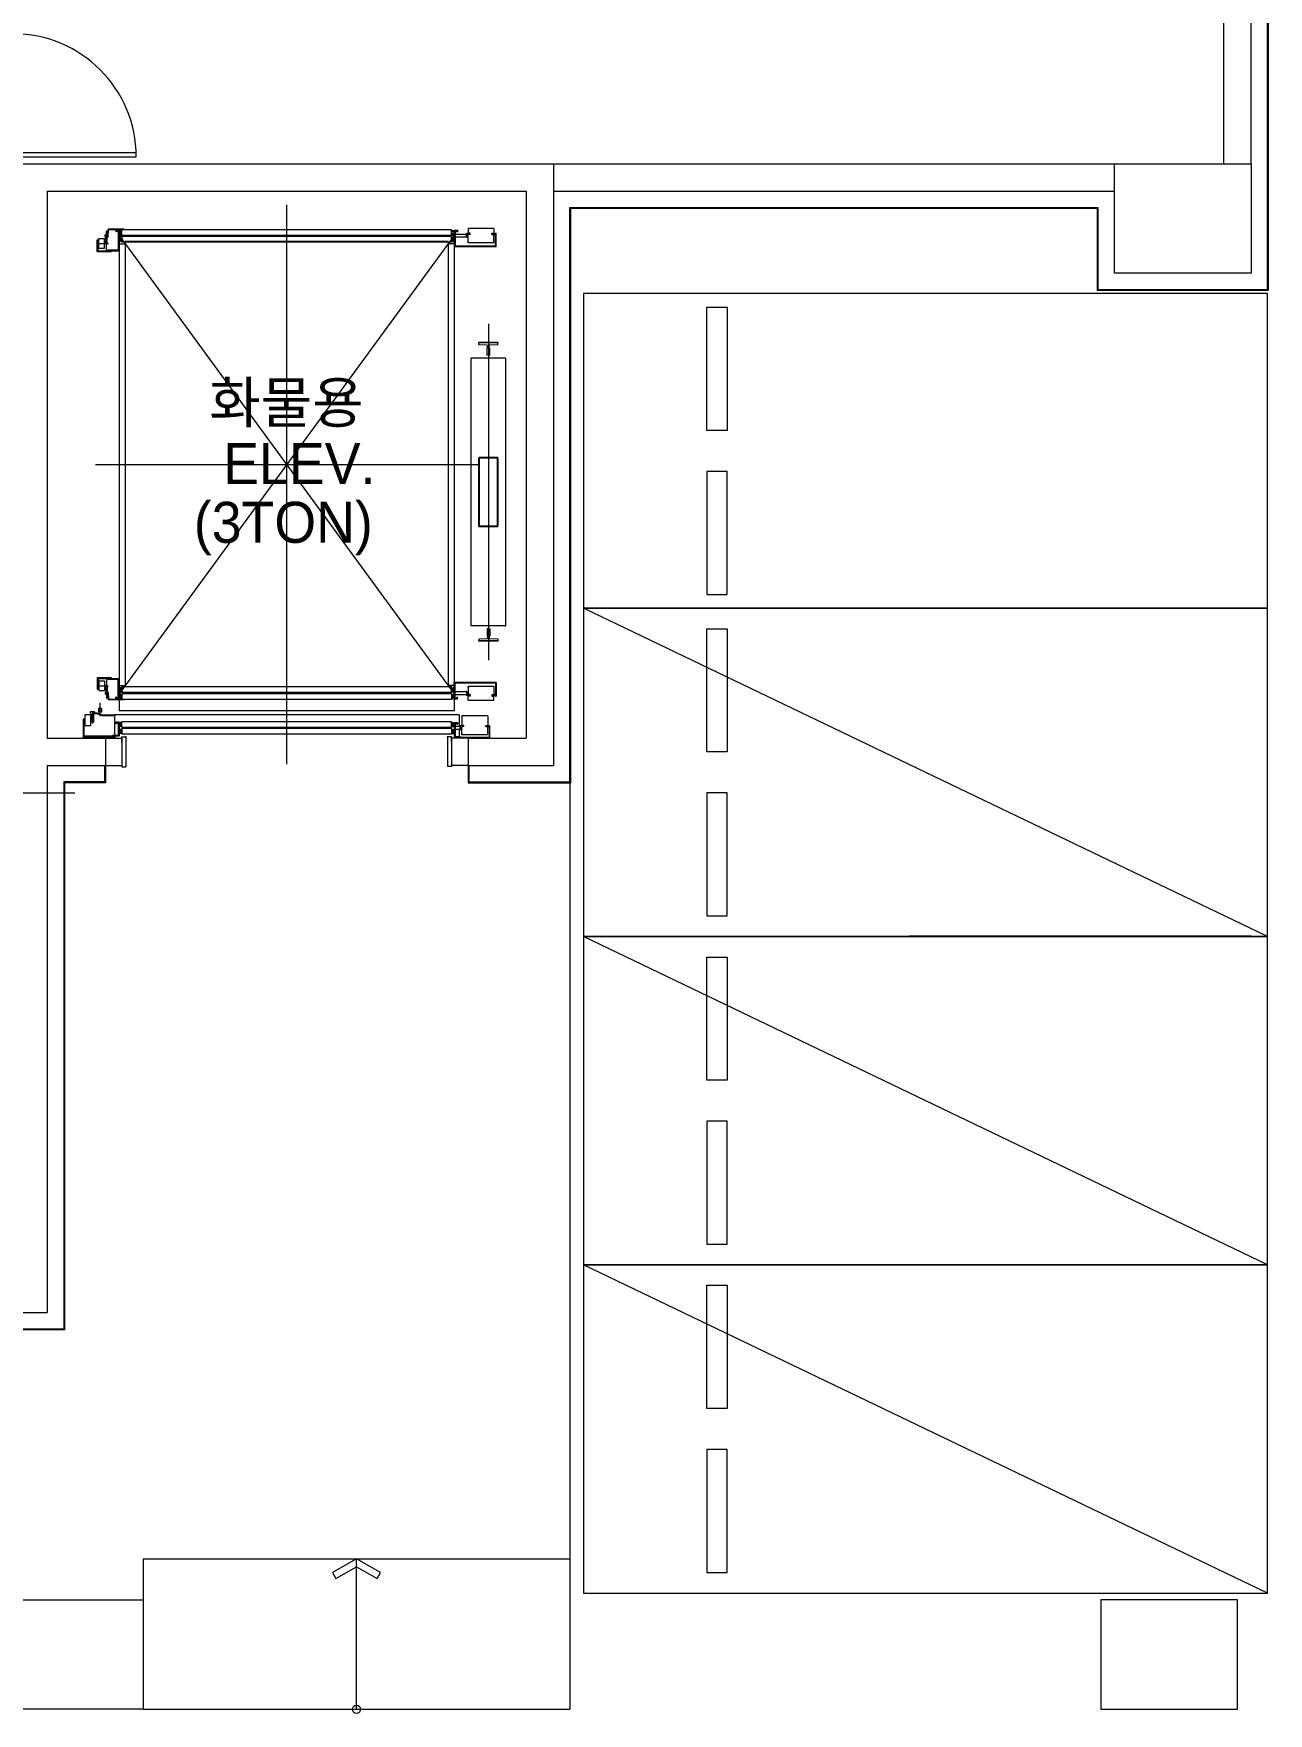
# Model space of a CAD drawing. Header units: millimetres. Extents: x 43806 to 399860, y -65551 to 59129.
# Drawn here: x 174354 to 183380, y 30549 to 42830 of the extents above; entities that cross this region are included whole.
import ezdxf

# ---------------------------------------------------------------- set-up
doc = ezdxf.new("R2010")
doc.units = ezdxf.units.MM
doc.header["$LTSCALE"] = 400
doc.header["$MEASUREMENT"] = 0
doc.linetypes.add('광-XR-PLAN$0$PHANTOM', pattern=[2.5, 1.25, -0.25, 0.25, -0.25, 0.25, -0.25])
doc.layers.add('A', color=8, linetype='CONTINUOUS', lineweight=0)
doc.layers.add('만공차등 배관', color=4, linetype='CONTINUOUS')
doc.styles.add('CS', font='', dxfattribs={"height": 300})
doc.styles.get('CS').set_extended_font_data('HYwulM')

msp = doc.modelspace()

# ---------------------------------------------------------------- linework, layer by layer
at = {"layer": 'A', "ltscale": 2}
for p, q in [((183374, 40959), (183374, 51579)), ((183380, 40953), (183380, 51579)), ((183054, 41879), (183054, 43979)), ((183254, 41879), (183254, 43979)), ((170984, 41879), (178154, 41879)), ((178154, 41879), (178154, 37479)), ((178154, 41879), (182254, 41879)), ((182254, 41879), (183254, 41879)), ((182254, 41079), (182254, 41879)), ((183254, 41879), (183254, 41079)), ((174454, 41679), (174454, 37679)), ((174454, 41679), (177954, 41679)), ((177954, 41679), (177954, 37679)), ((178154, 41679), (182254, 41679)), ((178274, 37359), (178274, 41559)), ((178274, 41559), (182134, 41559)), ((178280, 37353), (178280, 41553)), ((178280, 41553), (182128, 41553)), ((182128, 41553), (182128, 40953)), ((182134, 41559), (182134, 40959)), ((183254, 41079), (182254, 41079)), ((182128, 40953), (183380, 40953)), ((182134, 40959), (183374, 40959)), ((183374, 36229), (178374, 38629)), ((174454, 37679), (174879, 37679)), ((174879, 37679), (174879, 37479)), ((177529, 37679), (177954, 37679)), ((177529, 37679), (177529, 37479)), ((174454, 37479), (174454, 33479)), ((174454, 37479), (174879, 37479)), ((174873, 37479), (174873, 37359)), ((174879, 37479), (174879, 37353)), ((177529, 37479), (178154, 37479)), ((177529, 37479), (177529, 37353)), ((177535, 37479), (177535, 37359)), ((174873, 37359), (174574, 37359)), ((174574, 37359), (174574, 33359)), ((174879, 37353), (174580, 37353)), ((174580, 37353), (174580, 33353)), ((177529, 37353), (178280, 37353)), ((177535, 37359), (178274, 37359)), ((178274, 37353), (178274, 30579)), ((183374, 33829), (178374, 36229)), ((183374, 31429), (178374, 33829)), ((171004, 33479), (174454, 33479)), ((174574, 33359), (174254, 33359)), ((174580, 33353), (174254, 33353)), ((175154, 31679), (178274, 31679)), ((175154, 31679), (175154, 31379)), ((174154, 31379), (175154, 31379)), ((175154, 31379), (175154, 30579)), ((183154, 31379), (182154, 31379)), ((182154, 31379), (182154, 30579)), ((183154, 30579), (183154, 31379)), ((175154, 30579), (174154, 30579)), ((175154, 30579), (178274, 30579)), ((182154, 30579), (183154, 30579))]:
    msp.add_line(p, q, dxfattribs=at)
at = {"layer": 'A'}
for p, q in [((175104, 41959), (174204, 41959)), ((174204, 41929), (175104, 41929)), ((175104, 41929), (175104, 41959)), ((176204, 37488), (176204, 41579)), ((174887, 41242), (174887, 41387)), ((174896, 41389), (174899, 41389)), ((174896, 41342), (174896, 41389)), ((174899, 41342), (174899, 41400)), ((175014, 41400), (174899, 41400)), ((174902, 41370), (174902, 41396)), ((174999, 41396), (174902, 41396)), ((174954, 41392), (174954, 41380)), ((174979, 41392), (174954, 41392)), ((174979, 41392), (174979, 41242)), ((174999, 41390), (174984, 41390)), ((174984, 41390), (174984, 41382)), ((177409, 41396), (174999, 41396)), ((174999, 41354), (174999, 41396)), ((175014, 41396), (175014, 41400)), ((177409, 41354), (177409, 41396)), ((177409, 41390), (177423, 41390)), ((177423, 41390), (177423, 41382)), ((177429, 41392), (177429, 41272)), ((177429, 41392), (177453, 41392)), ((177453, 41392), (177453, 41380)), ((177719, 41404), (177529, 41404)), ((177529, 41404), (177529, 41371)), ((177719, 41404), (177719, 41371)), ((174819, 41236), (174819, 41322)), ((174819, 41322), (174825, 41322)), ((174819, 41296), (174900, 41296)), ((174825, 41242), (174825, 41322)), ((174825, 41310), (174831, 41310)), ((174825, 41282), (174831, 41282)), ((174831, 41261), (174831, 41331)), ((174831, 41331), (174873, 41331)), ((174873, 41261), (174873, 41331)), ((174877, 41342), (174877, 41358)), ((174877, 41358), (174896, 41358)), ((174877, 41342), (174899, 41342)), ((174881, 41293), (174881, 41342)), ((174881, 41293), (174892, 41293)), ((174892, 41293), (174892, 41342)), ((174899, 41370), (174902, 41370)), ((174960, 41380), (174954, 41380)), ((174960, 41386), (174960, 41380)), ((174973, 41386), (174960, 41386)), ((174999, 41375), (174970, 41375)), ((174999, 41325), (174970, 41325)), ((174973, 41386), (174973, 41248)), ((174995, 41382), (174979, 41382)), ((174995, 41368), (174979, 41368)), ((177429, 41354), (174979, 41354)), ((177429, 41354), (174979, 38004)), ((174979, 41354), (177429, 38004)), ((174979, 41354), (174979, 37879)), ((174995, 41332), (174979, 41332)), ((174995, 41318), (174979, 41318)), ((174979, 41294), (175024, 41294)), ((174996, 41382), (174984, 41382)), ((174996, 41368), (174984, 41368)), ((174984, 41360), (174984, 41368)), ((174999, 41360), (174984, 41360)), ((174999, 41340), (174984, 41340)), ((174984, 41340), (174984, 41332)), ((174996, 41332), (174984, 41332)), ((174996, 41318), (174984, 41318)), ((174984, 41310), (174984, 41318)), ((174999, 41310), (174984, 41310)), ((174995, 41368), (174995, 41382)), ((174995, 41332), (174995, 41318)), ((174996, 41368), (174996, 41382)), ((174996, 41332), (174996, 41318)), ((174999, 41358), (174999, 41354)), ((177409, 41354), (174999, 41354)), ((177409, 41346), (174999, 41346)), ((174999, 41304), (174999, 41346)), ((174999, 41346), (174999, 41316)), ((177409, 41304), (174999, 41304)), ((177384, 41309), (175024, 41309)), ((175024, 41309), (175024, 38064)), ((177384, 41309), (177384, 38064)), ((177429, 41294), (177384, 41294)), ((177409, 41360), (177423, 41360)), ((177409, 41358), (177409, 41354)), ((177409, 41346), (177409, 41316)), ((177409, 41304), (177409, 41346)), ((177409, 41340), (177423, 41340)), ((177409, 41325), (177438, 41325)), ((177409, 41310), (177423, 41310)), ((177412, 41382), (177423, 41382)), ((177412, 41368), (177412, 41382)), ((177412, 41368), (177423, 41368)), ((177412, 41332), (177423, 41332)), ((177412, 41332), (177412, 41318)), ((177412, 41318), (177423, 41318)), ((177413, 41368), (177413, 41382)), ((177413, 41382), (177429, 41382)), ((177413, 41368), (177429, 41368)), ((177413, 41332), (177429, 41332)), ((177413, 41332), (177413, 41318)), ((177413, 41318), (177429, 41318)), ((177423, 41360), (177423, 41368)), ((177423, 41340), (177423, 41332)), ((177423, 41310), (177423, 41318)), ((177429, 41354), (177429, 37879)), ((177734, 41272), (177429, 41272)), ((177434, 41386), (177434, 41277)), ((177434, 41386), (177448, 41386)), ((177517, 41362), (177434, 41362)), ((177517, 41341), (177434, 41341)), ((177730, 41277), (177434, 41277)), ((177448, 41386), (177448, 41380)), ((177448, 41380), (177453, 41380)), ((177517, 41339), (177517, 41368)), ((177541, 41368), (177517, 41368)), ((177521, 41339), (177517, 41339)), ((177521, 41339), (177521, 41364)), ((177541, 41364), (177521, 41364)), ((177544, 41371), (177529, 41371)), ((177529, 41301), (177529, 41361)), ((177544, 41361), (177529, 41361)), ((177529, 41309), (177529, 41301)), ((177719, 41301), (177529, 41301)), ((177541, 41364), (177541, 41368)), ((177544, 41361), (177544, 41371)), ((177704, 41361), (177704, 41371)), ((177704, 41371), (177719, 41371)), ((177704, 41361), (177719, 41361)), ((177706, 41364), (177706, 41368)), ((177706, 41368), (177730, 41368)), ((177706, 41364), (177727, 41364)), ((177719, 41301), (177719, 41361)), ((177727, 41355), (177727, 41364)), ((177727, 41355), (177730, 41355)), ((177730, 41277), (177730, 41371)), ((177730, 41371), (177734, 41371)), ((177734, 41272), (177734, 41371)), ((174819, 41236), (174924, 41236)), ((174825, 41242), (174979, 41242)), ((174831, 41261), (174873, 41261)), ((174896, 41242), (174896, 41248)), ((174896, 41248), (174973, 41248)), ((178374, 40929), (178374, 38629)), ((183374, 40929), (178374, 40929)), ((183374, 38629), (183374, 40929)), ((179274, 39929), (179274, 40829)), ((179274, 40829), (179424, 40829)), ((179424, 40829), (179424, 39929)), ((177678, 40708), (177678, 38250)), ((177553, 38499), (177553, 40459)), ((177553, 40459), (177803, 40459)), ((177803, 40459), (177803, 38499)), ((179424, 39929), (179274, 39929)), ((174806, 39679), (177601, 39679)), ((179424, 39629), (179274, 39629)), ((179274, 39629), (179274, 38729)), ((179424, 38729), (179424, 39629)), ((179274, 38729), (179424, 38729)), ((178374, 38629), (178374, 36229)), ((183374, 38629), (178374, 38629)), ((178374, 38629), (183374, 38629)), ((183374, 36229), (183374, 38629)), ((177803, 38499), (177553, 38499)), ((179274, 37579), (179274, 38479)), ((179274, 38479), (179424, 38479)), ((179424, 38479), (179424, 37579)), ((174819, 38122), (174924, 38122)), ((174819, 38122), (174819, 38036)), ((174825, 38116), (174825, 38036)), ((174825, 38116), (174979, 38116)), ((174825, 38076), (174831, 38076)), ((174831, 38097), (174831, 38027)), ((174831, 38097), (174873, 38097)), ((174873, 38097), (174873, 38027)), ((174887, 38116), (174887, 37970)), ((174896, 38116), (174896, 38110)), ((174896, 38110), (174973, 38110)), ((174973, 37972), (174973, 38110)), ((174979, 37966), (174979, 38116)), ((177429, 37966), (177429, 38086)), ((177734, 38086), (177429, 38086)), ((177434, 37972), (177434, 38081)), ((177730, 38081), (177434, 38081)), ((177730, 38081), (177730, 37987)), ((177734, 38086), (177734, 37987)), ((174819, 38062), (174900, 38062)), ((174819, 38036), (174825, 38036)), ((174825, 38048), (174831, 38048)), ((174831, 38027), (174873, 38027)), ((174877, 38016), (174877, 38000)), ((174877, 38016), (174899, 38016)), ((174877, 38000), (174896, 38000)), ((174881, 38065), (174881, 38016)), ((174881, 38065), (174892, 38065)), ((174892, 38065), (174892, 38016)), ((174896, 38016), (174896, 37969)), ((174896, 37969), (174899, 37969)), ((174899, 38016), (174899, 37958)), ((174899, 37988), (174902, 37988)), ((175014, 37958), (174899, 37958)), ((174902, 37988), (174902, 37962)), ((174999, 37962), (174902, 37962)), ((174960, 37978), (174954, 37978)), ((174954, 37966), (174954, 37978)), ((174979, 37966), (174954, 37966)), ((174960, 37972), (174960, 37978)), ((174973, 37972), (174960, 37972)), ((174999, 38033), (174970, 38033)), ((174999, 37983), (174970, 37983)), ((174979, 38064), (175024, 38064)), ((174995, 38040), (174979, 38040)), ((174995, 38026), (174979, 38026)), ((174995, 37990), (174979, 37990)), ((174995, 37976), (174979, 37976)), ((174999, 38048), (174984, 38048)), ((174984, 38048), (174984, 38040)), ((174996, 38040), (174984, 38040)), ((174996, 38026), (174984, 38026)), ((174984, 38018), (174984, 38026)), ((174999, 38018), (174984, 38018)), ((174999, 37998), (174984, 37998)), ((174984, 37998), (174984, 37990)), ((174996, 37990), (174984, 37990)), ((174996, 37976), (174984, 37976)), ((174984, 37968), (174984, 37976)), ((174999, 37968), (174984, 37968)), ((174995, 38026), (174995, 38040)), ((174995, 37990), (174995, 37976)), ((174996, 38026), (174996, 38040)), ((174996, 37990), (174996, 37976)), ((177409, 38054), (174999, 38054)), ((174999, 38054), (174999, 38012)), ((174999, 38012), (174999, 38042)), ((177409, 38012), (174999, 38012)), ((177409, 38004), (174999, 38004)), ((174999, 38000), (174999, 38004)), ((174999, 38004), (174999, 37962)), ((177409, 37962), (174999, 37962)), ((175014, 37962), (175014, 37958)), ((177429, 38064), (177384, 38064)), ((177409, 38054), (177409, 38012)), ((177409, 38048), (177423, 38048)), ((177409, 38012), (177409, 38042)), ((177409, 38033), (177438, 38033)), ((177409, 38018), (177423, 38018)), ((177409, 38000), (177409, 38004)), ((177409, 38004), (177409, 37962)), ((177409, 37998), (177423, 37998)), ((177409, 37968), (177423, 37968)), ((177412, 38040), (177423, 38040)), ((177412, 38026), (177412, 38040)), ((177412, 38026), (177423, 38026)), ((177412, 37990), (177412, 37976)), ((177412, 37990), (177423, 37990)), ((177412, 37976), (177423, 37976)), ((177413, 38040), (177429, 38040)), ((177413, 38026), (177413, 38040)), ((177413, 38026), (177429, 38026)), ((177413, 37990), (177413, 37976)), ((177413, 37990), (177429, 37990)), ((177413, 37976), (177429, 37976)), ((177423, 38048), (177423, 38040)), ((177423, 38018), (177423, 38026)), ((177423, 37998), (177423, 37990)), ((177423, 37968), (177423, 37976)), ((177429, 37966), (177453, 37966)), ((177517, 38017), (177434, 38017)), ((177517, 37996), (177434, 37996)), ((177434, 37972), (177448, 37972)), ((177448, 37978), (177453, 37978)), ((177448, 37972), (177448, 37978)), ((177453, 37966), (177453, 37978)), ((177517, 38019), (177517, 37990)), ((177521, 38019), (177517, 38019)), ((177541, 37990), (177517, 37990)), ((177521, 38019), (177521, 37994)), ((177541, 37994), (177521, 37994)), ((177719, 38057), (177529, 38057)), ((177529, 38057), (177529, 37997)), ((177529, 38049), (177529, 38057)), ((177544, 37997), (177529, 37997)), ((177544, 37987), (177529, 37987)), ((177529, 37954), (177529, 37987)), ((177719, 37954), (177529, 37954)), ((177541, 37994), (177541, 37990)), ((177544, 37997), (177544, 37987)), ((177704, 37997), (177704, 37987)), ((177704, 37997), (177719, 37997)), ((177704, 37987), (177719, 37987)), ((177706, 37994), (177706, 37990)), ((177706, 37994), (177727, 37994)), ((177706, 37990), (177730, 37990)), ((177719, 38057), (177719, 37997)), ((177719, 37954), (177719, 37987)), ((177727, 38003), (177730, 38003)), ((177727, 38003), (177727, 37994)), ((177730, 37987), (177734, 37987)), ((174770, 37850), (174728, 37850)), ((174728, 37850), (174728, 37770)), ((174800, 37871), (174768, 37871)), ((174768, 37871), (174768, 37860)), ((174770, 37850), (174770, 37770)), ((174776, 37860), (174776, 37796)), ((174784, 37876), (174784, 37787)), ((174784, 37865), (174816, 37865)), ((174784, 37859), (174816, 37859)), ((174791, 37860), (174791, 37796)), ((174800, 37871), (174800, 37860)), ((174814, 37859), (174855, 37844)), ((174816, 37865), (174857, 37850)), ((174849, 37895), (174829, 37895)), ((174829, 37895), (174829, 37866)), ((174849, 37880), (174829, 37880)), ((174839, 37936), (174839, 37840)), ((174849, 37895), (174849, 37866)), ((174855, 37844), (174944, 37844)), ((174857, 37850), (174944, 37850)), ((177464, 37850), (174944, 37850)), ((174944, 37850), (174944, 37700)), ((177429, 37879), (174979, 37879)), ((177464, 37850), (177464, 37763)), ((177484, 37843), (177484, 37772)), ((177674, 37843), (177484, 37843)), ((177674, 37843), (177674, 37772)), ((174716, 37817), (174716, 37679)), ((174722, 37817), (174716, 37817)), ((174722, 37817), (174722, 37685)), ((174728, 37814), (174722, 37814)), ((174728, 37796), (174722, 37796)), ((174770, 37770), (174728, 37770)), ((174791, 37796), (174776, 37796)), ((174944, 37752), (174944, 37700)), ((174954, 37795), (174954, 37783)), ((174979, 37795), (174954, 37795)), ((174960, 37783), (174954, 37783)), ((174960, 37789), (174960, 37783)), ((174973, 37789), (174960, 37789)), ((174999, 37778), (174970, 37778)), ((174999, 37728), (174970, 37728)), ((174973, 37789), (174973, 37700)), ((174979, 37795), (174979, 37695)), ((174995, 37785), (174979, 37785)), ((174995, 37771), (174979, 37771)), ((174995, 37735), (174979, 37735)), ((174995, 37721), (174979, 37721)), ((174999, 37793), (174984, 37793)), ((174984, 37793), (174984, 37785)), ((174996, 37785), (174984, 37785)), ((174996, 37771), (174984, 37771)), ((174984, 37763), (174984, 37771)), ((174999, 37763), (174984, 37763)), ((174999, 37743), (174984, 37743)), ((174984, 37743), (174984, 37735)), ((174996, 37735), (174984, 37735)), ((174984, 37713), (174984, 37721)), ((174996, 37721), (174984, 37721)), ((174999, 37713), (174984, 37713)), ((174995, 37771), (174995, 37785)), ((174995, 37735), (174995, 37721)), ((174996, 37771), (174996, 37785)), ((174996, 37735), (174996, 37721)), ((177409, 37799), (174999, 37799)), ((174999, 37757), (174999, 37799)), ((177409, 37757), (174999, 37757)), ((177409, 37749), (174999, 37749)), ((174999, 37749), (174999, 37707)), ((177409, 37707), (174999, 37707)), ((177409, 37757), (177409, 37799)), ((177409, 37793), (177423, 37793)), ((177409, 37778), (177438, 37778)), ((177409, 37763), (177423, 37763)), ((177409, 37749), (177409, 37707)), ((177409, 37743), (177423, 37743)), ((177409, 37728), (177438, 37728)), ((177409, 37713), (177423, 37713)), ((177412, 37785), (177423, 37785)), ((177412, 37771), (177412, 37785)), ((177412, 37771), (177423, 37771)), ((177412, 37735), (177412, 37721)), ((177412, 37735), (177423, 37735)), ((177412, 37721), (177423, 37721)), ((177413, 37785), (177429, 37785)), ((177413, 37771), (177413, 37785)), ((177413, 37771), (177429, 37771)), ((177413, 37735), (177429, 37735)), ((177413, 37735), (177413, 37721)), ((177413, 37721), (177429, 37721)), ((177423, 37793), (177423, 37785)), ((177423, 37763), (177423, 37771)), ((177423, 37743), (177423, 37735)), ((177423, 37713), (177423, 37721)), ((177429, 37793), (177429, 37683)), ((177429, 37793), (177453, 37793)), ((177434, 37787), (177434, 37688)), ((177434, 37787), (177448, 37787)), ((177472, 37763), (177434, 37763)), ((177472, 37742), (177434, 37742)), ((177448, 37787), (177448, 37781)), ((177448, 37781), (177453, 37781)), ((177453, 37793), (177453, 37781)), ((177464, 37742), (177464, 37688)), ((177472, 37741), (177472, 37770)), ((177496, 37770), (177472, 37770)), ((177476, 37741), (177472, 37741)), ((177476, 37741), (177476, 37766)), ((177496, 37766), (177476, 37766)), ((177499, 37772), (177484, 37772)), ((177484, 37703), (177484, 37763)), ((177499, 37763), (177484, 37763)), ((177484, 37713), (177484, 37705)), ((177674, 37703), (177484, 37703)), ((177496, 37766), (177496, 37770)), ((177499, 37763), (177499, 37772)), ((177659, 37763), (177659, 37772)), ((177659, 37772), (177674, 37772)), ((177659, 37763), (177674, 37763)), ((177661, 37766), (177661, 37770)), ((177661, 37770), (177685, 37770)), ((177661, 37766), (177682, 37766)), ((177674, 37703), (177674, 37763)), ((177682, 37757), (177682, 37766)), ((177682, 37757), (177685, 37757)), ((177685, 37683), (177685, 37772)), ((177685, 37772), (177689, 37772)), ((177689, 37679), (177689, 37772)), ((174949, 37679), (174716, 37679)), ((174722, 37695), (174979, 37695)), ((174949, 37685), (174722, 37685)), ((174823, 37679), (174999, 37679)), ((174829, 37685), (174949, 37685)), ((174933, 37700), (174933, 37695)), ((174933, 37700), (174973, 37700)), ((174944, 37695), (174944, 37685)), ((174949, 37685), (174949, 37679)), ((174999, 37689), (174999, 37469)), ((174999, 37650), (174999, 37689)), ((174999, 37689), (175029, 37689)), ((175029, 37689), (175029, 37469)), ((177379, 37689), (177379, 37471)), ((177409, 37689), (177379, 37689)), ((177409, 37689), (177409, 37471)), ((177409, 37650), (177409, 37689)), ((177689, 37679), (177409, 37679)), ((177685, 37683), (177429, 37683)), ((177475, 37688), (177434, 37688)), ((177445, 37683), (177445, 37679)), ((177475, 37688), (177475, 37683)), ((174879, 37479), (174999, 37479)), ((174999, 37469), (175029, 37469)), ((177409, 37471), (177379, 37471)), ((177529, 37479), (177409, 37479)), ((179424, 37579), (179274, 37579)), ((168984, 37279), (174654, 37279)), ((179424, 37279), (179274, 37279)), ((179274, 37279), (179274, 36379)), ((179424, 36379), (179424, 37279)), ((179274, 36379), (179424, 36379)), ((178374, 36229), (183374, 36229)), ((178374, 36229), (178374, 33829)), ((183374, 36229), (178374, 36229)), ((183374, 33829), (183374, 36229)), ((179274, 35179), (179274, 36079)), ((179274, 36079), (179424, 36079)), ((179424, 36079), (179424, 35179)), ((179424, 35179), (179274, 35179)), ((179424, 34879), (179274, 34879)), ((179274, 34879), (179274, 33979)), ((179424, 33979), (179424, 34879)), ((179274, 33979), (179424, 33979)), ((178374, 33829), (183374, 33829)), ((178374, 33829), (178374, 31429)), ((183374, 33829), (178374, 33829)), ((183374, 31429), (183374, 33829)), ((179274, 32779), (179274, 33679)), ((179274, 33679), (179424, 33679)), ((179424, 33679), (179424, 32779)), ((179424, 32779), (179274, 32779)), ((179424, 32479), (179274, 32479)), ((179274, 32479), (179274, 31579)), ((179424, 31579), (179424, 32479)), ((176714, 31679), (176538, 31579)), ((176538, 31579), (176563, 31535)), ((176563, 31535), (176714, 31621)), ((176714, 30579), (176714, 31679)), ((176889, 31579), (176714, 31679)), ((176714, 31621), (176864, 31535)), ((176864, 31535), (176889, 31579)), ((179274, 31579), (179424, 31579)), ((178374, 31429), (183374, 31429))]:
    msp.add_line(p, q, dxfattribs=at)
at = {"layer": 'A', "linetype": 'ByBlock'}
for p, q in [((177748, 40571), (177608, 40571)), ((177608, 40558), (177608, 40568)), ((177748, 40568), (177608, 40568)), ((177668, 40552), (177610, 40555)), ((177668, 40552), (177672, 40549)), ((177669, 40530), (177672, 40533)), ((177669, 40480), (177669, 40530)), ((177672, 40533), (177672, 40549)), ((177688, 40552), (177684, 40549)), ((177684, 40533), (177684, 40549)), ((177688, 40530), (177684, 40533)), ((177746, 40555), (177688, 40552)), ((177688, 40480), (177688, 40530)), ((177748, 40558), (177748, 40568)), ((177670, 40479), (177669, 40480)), ((177687, 40479), (177670, 40479)), ((177687, 40479), (177688, 40480)), ((177670, 38479), (177669, 38478)), ((177669, 38478), (177669, 38428)), ((177687, 38479), (177670, 38479)), ((177687, 38479), (177688, 38478)), ((177688, 38478), (177688, 38428)), ((177608, 38400), (177608, 38390)), ((177748, 38390), (177608, 38390)), ((177748, 38387), (177608, 38387)), ((177668, 38406), (177610, 38403)), ((177668, 38406), (177672, 38409)), ((177669, 38428), (177672, 38425)), ((177672, 38425), (177672, 38409)), ((177688, 38428), (177684, 38425)), ((177684, 38425), (177684, 38409)), ((177688, 38406), (177684, 38409)), ((177746, 38403), (177688, 38406)), ((177748, 38400), (177748, 38390))]:
    msp.add_line(p, q, dxfattribs=at)
at = {"layer": 'A', "linetype": '광-XR-PLAN$0$PHANTOM', "lineweight": -2}
for p, q in [((177748, 39729), (177608, 39729)), ((177608, 39729), (177608, 39229)), ((177748, 39229), (177748, 39729)), ((177608, 39229), (177748, 39229))]:
    msp.add_line(p, q, dxfattribs=at)
at = {"layer": 'A'}
msp.add_circle((176714, 30579), 30, dxfattribs=at)
msp.add_arc((174204, 41929), 900, 0, 180, dxfattribs=at)
at = {"layer": 'A', "linetype": 'ByBlock'}
for centre, start, end in [((177611, 40558), 180, 266.5907), ((177746, 40558), 273.4093, 0), ((177611, 38400), 93.4093, 180), ((177746, 38400), 0, 86.5907)]:
    msp.add_arc(centre, 2.5, start, end, dxfattribs=at)
for p in [(177608, 40568), (177678, 40479), (177678, 38479), (177803, 38499), (177803, 38499), (177608, 38390)]:
    msp.add_point(p, dxfattribs=at)
at = {"layer": 'A', "ltscale": 300}
for p in [(177748, 40568), (177678, 40479), (177678, 40479), (177678, 38479), (177678, 38479), (177748, 38390), (175029, 37689), (175029, 37689), (177379, 37689), (177379, 37689)]:
    msp.add_point(p, dxfattribs=at)
at = {"layer": 'A', "linetype": '광-XR-PLAN$0$PHANTOM', "ltscale": 300}
msp.add_point((177608, 39229), dxfattribs=at)
at = {"layer": '만공차등 배관', "linetype": 'Continuous', "ltscale": 2}
msp.add_line((183254, 36229), (180754, 36229), dxfattribs=at)

# ---------------------------------------------------------------- texts
at = {"layer": 'A', "style": 'CS'}
for s, p in [('화물용', (175637, 39983)), ('ELEV.', (175740, 39536)), ('(3TON)', (175525, 39107))]:
    msp.add_text(s, height=300, dxfattribs=at).set_placement(p)

doc.saveas('drawing.dxf')
